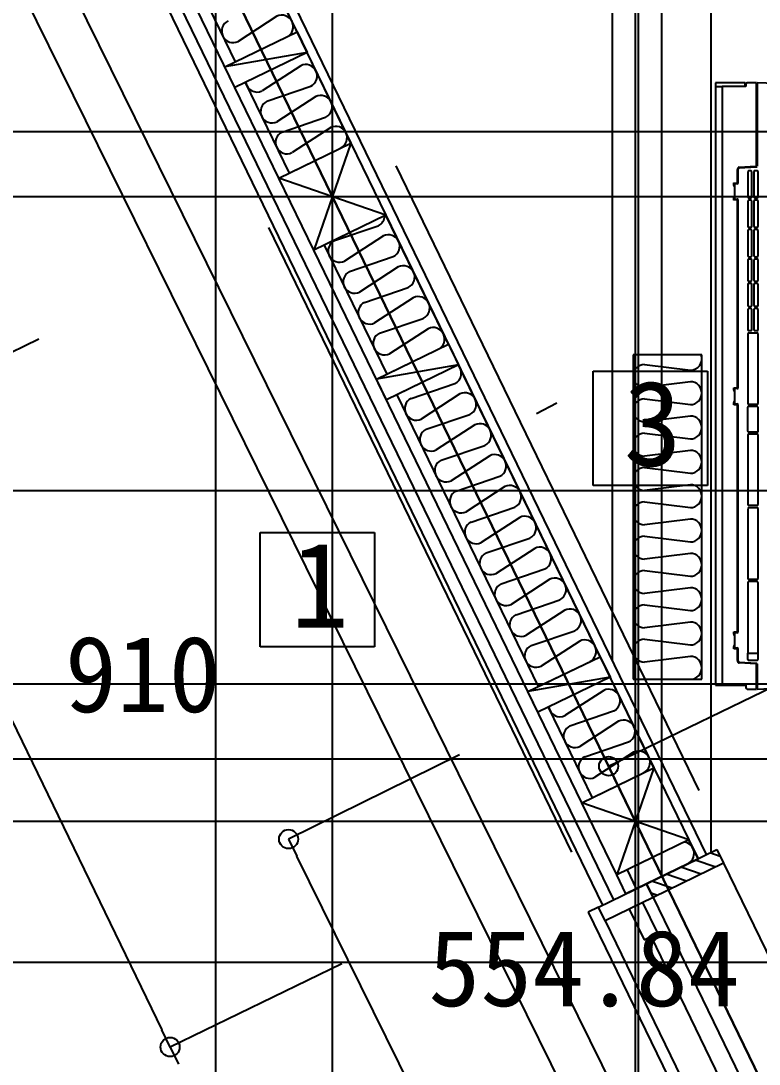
# Model space of a CAD drawing. Header units: metres. Extents: x 10861 to 26950, y 7268 to 22750.
# Drawn here: x 15669 to 16637, y 14103 to 15470 of the extents above; entities that cross this region are included whole.
import ezdxf

# ---------------------------------------------------------------- set-up
doc = ezdxf.new("R2010")
doc.units = ezdxf.units.M

msp = doc.modelspace()

# ---------------------------------------------------------------- linework, layer by layer
at = {"layer": 'COL_1F'}
for p, q in [((16007.3, 15264.4), (16101.8, 15310.2)), ((16101.8, 15310.2), (16053.1, 15169.9)), ((16101.8, 15310.2), (16147.6, 15215.8)), ((16053.1, 15169.9), (16007.3, 15264.4)), ((16147.6, 15215.8), (16007.3, 15264.4)), ((16147.6, 15215.8), (16053.1, 15169.9)), ((16404.4, 14445.6), (16498.9, 14491.4)), ((16498.9, 14491.4), (16450.2, 14351.2)), ((16498.9, 14491.4), (16544.7, 14397)), ((16450.2, 14351.2), (16404.4, 14445.6)), ((16544.7, 14397), (16404.4, 14445.6)), ((16544.7, 14397), (16450.2, 14351.2))]:
    msp.add_line(p, q, dxfattribs=at)
at = {"layer": 'GLID'}
for p, q in [((15924.7, 9325), (15924.7, 22205)), ((16077.5, 10010), (16077.5, 22205)), ((16474.6, 10010), (16474.6, 22205)), ((16478.7, 9325), (16478.7, 22205)), ((18614.1, 10010), (14765.1, 17946)), ((18480.6, 9945.4), (14580.1, 17856.1)), ((13953.4, 15325.5), (24358.1, 15325.5)), ((13801.7, 15240.1), (24358.1, 15240.1)), ((13514.7, 14854.8), (24358.1, 14854.8)), ((13514.7, 14503.1), (24358.1, 14503.1)), ((13801.7, 14421.3), (24358.1, 14421.3)), ((13801.7, 14236.5), (24358.1, 14236.5))]:
    msp.add_line(p, q, dxfattribs=at)
at = {"layer": 'WALL_BRACED_1F'}
for p, q in [((16160.7, 15280.4), (16557.8, 14461.7)), ((16160.7, 15280.4), (16557.8, 14461.7)), ((16391.3, 14380.9), (15994.2, 15199.7)), ((16391.3, 14380.9), (15994.2, 15199.7)), ((16419.2, 14861.5), (16419.2, 15011.5)), ((16419.2, 15011.5), (16569.2, 15011.5)), ((16569.2, 15011.5), (16569.2, 14861.5)), ((16569.2, 14861.5), (16419.2, 14861.5)), ((15982.8, 14649.9), (15982.8, 14799.9)), ((15982.8, 14799.9), (16132.8, 14799.9)), ((16132.8, 14799.9), (16132.8, 14649.9)), ((16132.8, 14649.9), (15982.8, 14649.9))]:
    msp.add_line(p, q, dxfattribs=at)
at = {"layer": 'WALL_NORMAL_1F'}
for p, q in [((16567.9, 14377.7), (15989.7, 15569.9)), ((15986.3, 15548.3), (16101.8, 15310.2)), ((15838.2, 15535.1), (16431.6, 14311.6)), ((15854.2, 15538.8), (16446, 14318.6)), ((16007.3, 15264.4), (15891.8, 15502.5)), ((16444.1, 15490), (16444.1, 14633)), ((16574.1, 14380.7), (16574.1, 15490)), ((15936.6, 15410.1), (16031.1, 15455.9)), ((16031.1, 15455.9), (16044.2, 15428.9)), ((16044.2, 15428.9), (15936.6, 15410.1)), ((16044.2, 15428.9), (15949.7, 15383.1)), ((15949.7, 15383.1), (15936.6, 15410.1)), ((16147.6, 15215.8), (16498.9, 14491.4)), ((16404.4, 14445.6), (16053.1, 15169.9)), ((16135.2, 15000.7), (16229.7, 15046.5)), ((16229.7, 15046.5), (16242.7, 15019.5)), ((16242.7, 15019.5), (16135.2, 15000.7)), ((16242.7, 15019.5), (16148.3, 14973.7)), ((16148.3, 14973.7), (16135.2, 15000.7)), ((16333.7, 14591.3), (16428.2, 14637.1)), ((16428.2, 14637.1), (16441.3, 14610.2)), ((16441.3, 14610.2), (16333.7, 14591.3)), ((16441.3, 14610.2), (16346.8, 14564.3)), ((16346.8, 14564.3), (16333.7, 14591.3)), ((16544.7, 14397), (16556.7, 14372.2)), ((16556.7, 14372.2), (16462.2, 14326.4)), ((16462.2, 14326.4), (16450.2, 14351.2))]:
    msp.add_line(p, q, dxfattribs=at)
at = {"layer": 'カタログ部品(電化製品)_1F'}
for p, q in [((16618.5, 15389.3), (16579.4, 15389.3)), ((16579.4, 15389.3), (16579.4, 14599.7)), ((16579.4, 15384.3), (16588.3, 15384.3)), ((16619.5, 15384.3), (16588.3, 15384.3)), ((16588.3, 15384.3), (16588.3, 14599.7)), ((16618.5, 15384.3), (16618.5, 15389.3)), ((16619.5, 15387.3), (16619.5, 15384.3)), ((16633.3, 15389.3), (16621.3, 15389.3)), ((16633.3, 15280.8), (16633.3, 15389.3)), ((16634, 15387.6), (16633.3, 15387.6)), ((16767.7, 15384.2), (16634, 15389.3)), ((16634, 15389.3), (16634, 15279.8)), ((16608.2, 15258.9), (16608.2, 15275.5)), ((16609, 15275.5), (16609, 15257.9)), ((16633.2, 15278.8), (16610.7, 15277.5)), ((16610.8, 15278.5), (16632.4, 15279.8)), ((16626.3, 15274), (16622.9, 15274)), ((16634.4, 15274), (16630.9, 15274)), ((16622, 15273), (16622, 15239.5)), ((16627.1, 15239.5), (16627.1, 15273)), ((16630, 15273), (16630, 15239.5)), ((16635.3, 15239.5), (16635.3, 15273)), ((16603.5, 15254.8), (16603.5, 15258.2)), ((16603.5, 15258.2), (16607.3, 15257.9)), ((16604.4, 15255.9), (16604.4, 15237.9)), ((16608.1, 15256.9), (16605.3, 15256.9)), ((16603.5, 15235.6), (16603.5, 15238.9)), ((16607.3, 15235.8), (16603.5, 15235.6)), ((16605.3, 15236.9), (16608.1, 15236.9)), ((16608.2, 14990.4), (16608.2, 15234.8)), ((16609, 15235.9), (16609, 14989.4)), ((16622, 15234.4), (16622, 15200.9)), ((16622.9, 15238.5), (16626.2, 15238.5)), ((16626.3, 15235.4), (16622.9, 15235.4)), ((16627.1, 15200.9), (16627.1, 15234.4)), ((16630, 15234.4), (16630, 15200.9)), ((16630.9, 15238.5), (16634.4, 15238.5)), ((16634.4, 15235.4), (16630.9, 15235.4)), ((16635.3, 15200.9), (16635.3, 15234.4)), ((16622, 15195.8), (16622, 15162.3)), ((16622.9, 15199.9), (16626.2, 15199.9)), ((16626.3, 15196.8), (16622.9, 15196.8)), ((16627.1, 15162.3), (16627.1, 15195.8)), ((16630, 15195.9), (16630, 15162.3)), ((16630.9, 15199.9), (16634.4, 15199.9)), ((16634.4, 15196.8), (16630.9, 15196.8)), ((16635.3, 15162.3), (16635.3, 15195.8)), ((16622, 15157.4), (16622, 15130.3)), ((16626.4, 15158.3), (16622.7, 15158.3)), ((16622.9, 15161.3), (16626.2, 15161.3)), ((16627.1, 15130.3), (16627.1, 15157.3)), ((16630, 15157.3), (16630, 15130.3)), ((16634.4, 15158.2), (16630.8, 15158.2)), ((16630.9, 15161.3), (16634.4, 15161.3)), ((16635.3, 15130.3), (16635.3, 15157.2)), ((16622, 15125.5), (16622, 15097.2)), ((16622.9, 15129.3), (16626.3, 15129.3)), ((16626.2, 15126.3), (16622.9, 15126.3)), ((16627.1, 15097.3), (16627.1, 15125.3)), ((16630, 15125.4), (16630, 15097.3)), ((16630.9, 15129.3), (16634.4, 15129.3)), ((16634.4, 15126.2), (16630.9, 15126.2)), ((16635.3, 15097.4), (16635.3, 15125.2)), ((16622.9, 15096.2), (16626.3, 15096.2)), ((16630.9, 15096.3), (16634.4, 15096.3)), ((16622, 15092.4), (16622, 15065.4)), ((16626.4, 15093.3), (16622.7, 15093.4)), ((16627.1, 15065.3), (16627.1, 15092.4)), ((16630, 15092.3), (16630, 15065.4)), ((16634.4, 15093.3), (16630.8, 15093.3)), ((16635.3, 15065.3), (16635.3, 15092.3)), ((16622, 15060.3), (16622, 14968.9)), ((16622.9, 15064.4), (16626.3, 15064.4)), ((16634.4, 15061.3), (16622.9, 15061.3)), ((16630.9, 15064.4), (16634.4, 15064.4)), ((16635.3, 14968.9), (16635.3, 15060.3)), ((16603.5, 14986.3), (16603.5, 14989.6)), ((16603.5, 14989.6), (16607.3, 14989.4)), ((16604.4, 14987.4), (16604.4, 14969.4)), ((16608.1, 14988.4), (16605.3, 14988.4)), ((16603.5, 14967.1), (16603.5, 14970.4)), ((16607.3, 14967.3), (16603.5, 14967.1)), ((16605.3, 14968.4), (16608.1, 14968.4)), ((16608.2, 14670.6), (16608.2, 14966.3)), ((16609, 14967.4), (16609, 14669.5)), ((16621.7, 14964.2), (16621.7, 14932.7)), ((16634.6, 14965.1), (16622.6, 14965.1)), ((16622.9, 14967.9), (16634.4, 14967.9)), ((16635.5, 14932.7), (16635.5, 14964.1)), ((16622, 14927.9), (16622, 14836.5)), ((16622.6, 14931.7), (16634.6, 14931.7)), ((16634.4, 14928.8), (16622.9, 14928.8)), ((16635.3, 14836.5), (16635.3, 14927.9)), ((16622, 14831.5), (16622, 14739.5)), ((16622.9, 14835.5), (16634.4, 14835.5)), ((16634.4, 14832.4), (16622.9, 14832.4)), ((16635.3, 14739.6), (16635.3, 14831.4)), ((16622, 14734.5), (16622, 14641.6)), ((16622.9, 14738.6), (16634.4, 14738.6)), ((16634.4, 14735.5), (16623, 14735.5)), ((16635.3, 14641.6), (16635.3, 14734.5)), ((16603.5, 14666.5), (16603.5, 14669.8)), ((16603.5, 14669.8), (16607.3, 14669.6)), ((16604.4, 14667.5), (16604.4, 14649.6)), ((16608.1, 14668.5), (16605.3, 14668.5)), ((16603.5, 14647.3), (16603.5, 14650.6)), ((16607.3, 14647.5), (16603.5, 14647.3)), ((16605.3, 14648.6), (16608.1, 14648.6)), ((16608.2, 14631.9), (16608.2, 14646.5)), ((16609, 14647.6), (16609, 14632)), ((16622, 14641.6), (16621.7, 14641.6)), ((16621.7, 14641.6), (16621.7, 14633.6)), ((16622, 14641.6), (16635.3, 14641.6)), ((16622.6, 14632.6), (16634.6, 14632.6)), ((16635.5, 14641.6), (16635.3, 14641.6)), ((16635.5, 14633.6), (16635.5, 14641.6)), ((16610.7, 14630), (16633.2, 14628.7)), ((16632.4, 14627.7), (16610.8, 14628.9)), ((16633.3, 14594.7), (16633.3, 14626.7)), ((16634, 14627.7), (16634, 14594.7)), ((16579.4, 14599.7), (16619.4, 14599.7)), ((16619.4, 14599.7), (16619.4, 14596.7)), ((16621.2, 14594.7), (16633.3, 14594.7)), ((16633.3, 14596.5), (16634, 14596.5)), ((16634, 14594.7), (16796, 14600.9))]:
    msp.add_line(p, q, dxfattribs=at)
for centre, radius, start, end in [((16621.4, 15387.4), 1.92, 93.0658, -177.5008), ((16611.1, 15275.6), 2.89, 95.9404, -177.6792), ((16610.9, 15275.5), 1.93, 95.9787, -177.6887), ((16623, 15273), 0.941, 92.0315, -178.088), ((16626.2, 15273), 0.966, -2.3741, 80.5746), ((16631, 15273.1), 0.938, 92.0561, -179.7334), ((16632.3, 15280.7), 0.963, -84.1364, 2.3398), ((16633.1, 15279.7), 0.963, -84.1364, 2.3398), ((16634.3, 15273), 0.957, -2.6672, 84.404), ((16604.5, 15254.8), 0.96, 177.486, -92.8222), ((16605.4, 15255.9), 0.958, 92.7613, -177.4822), ((16607.3, 15258.9), 0.953, -90.415, 2.7391), ((16608, 15257.8), 0.958, -87.2387, 2.5178), ((16604.5, 15239), 0.959, 92.8185, -177.5394), ((16605.4, 15237.8), 0.958, 177.4822, -92.7613), ((16607.3, 15234.9), 0.953, -2.7391, 90.415), ((16608, 15235.9), 0.958, -2.5178, 87.2387), ((16623, 15239.5), 0.944, 177.6617, -92.1901), ((16623, 15234.4), 0.941, 92.0315, -178.088), ((16626.2, 15239.5), 0.953, -87.0988, 2.779), ((16626.2, 15234.4), 0.966, -2.3741, 80.5746), ((16631, 15239.5), 0.944, 177.3993, -92.3325), ((16631, 15234.4), 0.938, 92.0561, -179.7334), ((16634.3, 15239.5), 0.957, -84.3842, 1.3233), ((16634.3, 15234.4), 0.957, -2.6672, 84.404), ((16623, 15200.9), 0.944, 177.6617, -92.1901), ((16623, 15195.9), 0.941, 92.0315, -178.088), ((16626.2, 15200.9), 0.953, -87.0988, 2.779), ((16626.2, 15195.8), 0.966, -2.3741, 80.5746), ((16631, 15200.9), 0.944, 177.3993, -92.3325), ((16631, 15195.9), 0.938, 92.0561, -179.7334), ((16634.3, 15200.9), 0.957, -84.3842, 1.3233), ((16634.3, 15195.9), 0.957, -2.6672, 84.404), ((16623, 15162.3), 0.944, 177.6617, -92.1901), ((16623, 15157.4), 0.942, 103.3594, -177.7512), ((16626.2, 15162.3), 0.953, -87.0988, 2.779), ((16626.1, 15157.4), 0.98, -1.9054, 74.6542), ((16631, 15162.3), 0.944, 177.3993, -92.3325), ((16630.9, 15157.3), 0.903, 99.2277, -176.5505), ((16634.3, 15162.3), 0.957, -84.3842, 1.3233), ((16634.3, 15157.3), 0.951, -1.6174, 86.6296), ((16623, 15130.3), 0.944, 177.6617, -92.1901), ((16622.9, 15125.5), 0.874, 87.1321, 177.4196), ((16626.2, 15125.4), 0.952, -2.8624, 86.6619), ((16626.2, 15130.3), 0.955, -84.4119, -0.6114), ((16631, 15130.3), 0.944, 177.3993, -92.3325), ((16630.9, 15125.4), 0.871, 87.0933, 177.6971), ((16634.3, 15130.3), 0.958, -84.2573, -0.766), ((16634.3, 15125.3), 0.958, -2.6048, 83.9176), ((16623, 15097.2), 0.943, 177.6098, -91.5099), ((16626.1, 15097.3), 1.03, -80.0439, 1.006), ((16631, 15097.3), 0.94, 177.2292, -91.5323), ((16634.3, 15097.3), 1.02, -83.1365, 1.6247), ((16623, 15092.4), 0.942, 103.3594, -177.7512), ((16626.1, 15092.4), 0.98, -1.9054, 74.6542), ((16630.9, 15092.4), 0.903, 99.2277, -176.5505), ((16634.3, 15092.3), 0.951, -1.6174, 86.6296), ((16623, 15065.3), 0.944, 177.6617, -92.1901), ((16623, 15060.3), 0.941, 92.0315, -178.088), ((16626.2, 15065.3), 0.955, -84.4119, -0.6114), ((16631, 15065.3), 0.944, 177.3993, -92.3325), ((16634.3, 15065.3), 0.958, -84.2573, -0.766), ((16634.3, 15060.3), 0.946, 0.3468, 87.3944), ((16605.4, 14987.4), 0.958, 92.7613, -177.4822), ((16607.3, 14990.4), 0.953, -90.415, 2.7391), ((16608, 14989.3), 0.958, -87.2387, 2.5178), ((16604.5, 14986.3), 0.959, 177.5394, -92.8185), ((16604.5, 14970.5), 0.961, 92.8793, -177.5431), ((16605.4, 14969.3), 0.958, 177.4822, -92.7613), ((16607.3, 14966.4), 0.953, -2.7391, 90.415), ((16608, 14967.4), 0.958, -2.5178, 87.2387), ((16622.7, 14964.1), 0.931, 91.7004, 176.7076), ((16623, 14968.9), 0.943, 178.2041, -92.1476), ((16634.3, 14968.9), 0.956, -86.9262, 2.6064), ((16634.6, 14964.1), 0.946, 0.2928, 87.3875), ((16622.7, 14932.7), 0.943, 177.6032, -92.1315), ((16634.6, 14932.7), 0.953, -87.16, 2.7828), ((16623, 14927.9), 0.941, 92.0315, -178.088), ((16634.3, 14927.9), 0.946, 0.3468, 87.3944), ((16623, 14836.4), 0.943, 178.2041, -92.1476), ((16634.3, 14836.5), 0.956, -86.9262, 2.6064), ((16623, 14831.5), 0.931, 91.7004, 176.7076), ((16634.3, 14831.4), 0.957, -2.6672, 84.404), ((16623, 14739.5), 0.942, 177.5444, -92.0728), ((16623, 14734.5), 0.94, 89.7142, -177.44), ((16634.3, 14739.5), 0.96, -84.2358, 2.5558), ((16634.3, 14734.5), 0.952, -2.8949, 87.2147), ((16604.5, 14666.4), 0.959, 177.5394, -92.8185), ((16605.4, 14667.6), 0.958, 92.7613, -177.4822), ((16607.3, 14670.5), 0.953, -90.415, 2.7391), ((16608, 14669.5), 0.958, -87.2387, 2.5178), ((16604.5, 14650.6), 0.961, 92.8793, -177.5431), ((16605.4, 14649.5), 0.958, 177.4822, -92.7613), ((16607.3, 14646.5), 0.953, -2.7391, 90.415), ((16608, 14647.6), 0.958, -2.5178, 87.2387), ((16611.1, 14631.8), 2.89, 177.6792, -95.9404), ((16610.9, 14631.9), 1.93, 177.6616, -95.9517), ((16622.7, 14633.6), 0.942, 177.5444, -92.0728), ((16634.5, 14633.6), 0.96, -84.2635, 2.1274), ((16632.3, 14626.7), 0.964, -2.2856, 84.0822), ((16633.1, 14627.7), 0.964, -2.2856, 84.0822), ((16621.3, 14596.6), 1.91, 178.4179, -92.689)]:
    msp.add_arc(centre, radius, start, end, dxfattribs=at)
at = {"layer": 'データ 001_1F'}
for p, q in [((15924.7, 7962.5), (15924.7, 21845)), ((15736.2, 15943.7), (19509.7, 8163.2)), ((16509.1, 14350), (16509.1, 15908.1)), ((15692.6, 15053.4), (15467.6, 14944.3)), ((15692.6, 15053.4), (15692.6, 15053.4)), ((15692.6, 15053.4), (15692.6, 15053.4)), ((16344.9, 14956), (16371.4, 14970)), ((15478.5, 14921.8), (15853.8, 14148)), ((16462, 14504.5), (17283.1, 14902.7)), ((15014.7, 14601.3), (22924.7, 14601.3)), ((16244.2, 14508.5), (16020, 14398)), ((16244.2, 14508.5), (16244.2, 14508.5)), ((16439.5, 14493.6), (16462, 14504.5)), ((16548.6, 14268.6), (16439.5, 14493.6)), ((16020, 14398), (16031, 14375.5)), ((16020, 14398), (16020, 14398)), ((16254.3, 13922.7), (16031, 14375.5)), ((16548.6, 14268.6), (16548.6, 14268.6)), ((16089.7, 14234.6), (15864.7, 14125.5)), ((16089.7, 14234.6), (16089.7, 14234.6)), ((16089.7, 14234.6), (16089.7, 14234.6)), ((15864.7, 14125.5), (15853.8, 14148)), ((15864.7, 14125.5), (15864.7, 14125.5)), ((15864.7, 14125.5), (15875.7, 14103.1))]:
    msp.add_line(p, q, dxfattribs=at)
for centre in [(16439.5, 14493.6), (16020, 14398), (15864.7, 14125.5), (15864.7, 14125.5)]:
    msp.add_circle(centre, 12.5, dxfattribs=at)
at = {"layer": '建具(金属窓)_1F'}
for p, q in [((16489.2, 14339.5), (16581.4, 14384.2)), ((16585.9, 14375.1), (16572.2, 14379.8)), ((16581.4, 14384.2), (16590.2, 14366.3)), ((16590.2, 14366.3), (16497.9, 14321.5)), ((16560.8, 14352), (16534.1, 14361.3)), ((16579.9, 14361.3), (16553.1, 14370.5)), ((16590.2, 14366.3), (17310.2, 12881.6)), ((16541.7, 14342.8), (16515, 14352)), ((16426.2, 14309), (16489.2, 14339.5)), ((16489.2, 14339.5), (16497.9, 14321.5)), ((16497.9, 14321.5), (16489.2, 14339.5)), ((16522.6, 14333.5), (16495.9, 14342.8)), ((16497.9, 14321.5), (16434.9, 14291)), ((16503.5, 14324.2), (16495.2, 14327.1)), ((16497.9, 14321.5), (17218, 12836.9)), ((16426.2, 14309), (16412.7, 14302.4)), ((16434.9, 14291), (16426.2, 14309)), ((16484.4, 14315), (16466.4, 14306.3)), ((16466.4, 14306.3), (16486.1, 14265.8)), ((16504.1, 14274.5), (16484.4, 14315)), ((16412.7, 14302.4), (17150.2, 12781.8)), ((16434.9, 14291), (17155, 12806.4)), ((16486.1, 14265.8), (16504.1, 14274.5)), ((16495.1, 14270.1), (16825.6, 13588.6))]:
    msp.add_line(p, q, dxfattribs=at)
at = {"layer": '断熱材_1F'}
for p, q in [((16031.1, 15455.9), (15997.4, 15525.4)), ((15916.4, 15486.1), (15950.1, 15416.7)), ((16004.5, 15476.4), (15953.8, 15443.4)), ((15950.1, 15416.7), (16031.1, 15455.9)), ((16044.2, 15428.9), (15963.2, 15389.7)), ((16101.8, 15310.2), (16044.2, 15428.9)), ((16035.9, 15411.7), (15985.2, 15378.7)), ((15963.2, 15389.7), (16020.8, 15271)), ((15991.7, 15365.2), (16049, 15384.7)), ((16055.5, 15371.2), (16004.8, 15338.2)), ((16011.4, 15324.7), (16068.6, 15344.2)), ((16075.2, 15330.7), (16024.5, 15297.7)), ((16020.8, 15271), (16101.8, 15310.2)), ((16147.6, 15215.8), (16066.6, 15176.5)), ((16229.7, 15046.5), (16147.6, 15215.8)), ((16080.3, 15182.5), (16137.6, 15202)), ((16144.2, 15188.5), (16093.4, 15155.5)), ((16066.6, 15176.5), (16148.7, 15007.3)), ((16100, 15142), (16157.2, 15161.5)), ((16163.8, 15148), (16113.1, 15115)), ((16119.6, 15101.5), (16176.9, 15121)), ((16183.4, 15107.5), (16132.7, 15074.5)), ((16139.3, 15061), (16196.5, 15080.5)), ((16203.1, 15067), (16152.4, 15034.1)), ((16148.7, 15007.3), (16229.7, 15046.5)), ((16561.6, 15032.5), (16471.6, 15032.5)), ((16471.6, 15032.5), (16471.6, 14607.5)), ((16561.6, 14607.5), (16561.6, 15032.5)), ((16242.7, 15019.5), (16161.8, 14980.3)), ((16428.2, 14637.1), (16242.7, 15019.5)), ((16486.6, 15020), (16546.6, 15012.5)), ((16180.7, 14975.6), (16238, 14995)), ((16546.6, 14997.5), (16486.6, 14990)), ((16161.8, 14980.3), (16347.2, 14597.9)), ((16244.5, 14981.5), (16193.8, 14948.6)), ((16486.6, 14975), (16546.6, 14967.5)), ((16200.4, 14935.1), (16257.6, 14954.5)), ((16546.6, 14952.5), (16486.6, 14945)), ((16264.2, 14941), (16213.4, 14908.1)), ((16486.6, 14930), (16546.6, 14922.5)), ((16220, 14894.6), (16277.3, 14914)), ((16546.6, 14907.5), (16486.6, 14900)), ((16283.8, 14900.5), (16233.1, 14867.6)), ((16486.6, 14885), (16546.6, 14877.5)), ((16239.6, 14854.1), (16296.9, 14873.5)), ((16303.4, 14860), (16252.7, 14827.1)), ((16546.6, 14862.5), (16486.6, 14855)), ((16486.6, 14840), (16546.6, 14832.5)), ((16259.3, 14813.6), (16316.5, 14833)), ((16323.1, 14819.6), (16272.4, 14786.6)), ((16546.6, 14817.5), (16486.6, 14810)), ((16278.9, 14773.1), (16336.2, 14792.6)), ((16486.6, 14795), (16546.6, 14787.5)), ((16342.7, 14779.1), (16292, 14746.1)), ((16546.6, 14772.5), (16486.6, 14765)), ((16298.5, 14732.6), (16355.8, 14752.1)), ((16486.6, 14750), (16546.6, 14742.5)), ((16362.3, 14738.6), (16311.6, 14705.6)), ((16546.6, 14727.5), (16486.6, 14720)), ((16318.2, 14692.1), (16375.4, 14711.6)), ((16486.6, 14705), (16546.6, 14697.5)), ((16382, 14698.1), (16331.3, 14665.2)), ((16546.6, 14682.5), (16486.6, 14675)), ((16337.8, 14651.7), (16395.1, 14671.1)), ((16486.6, 14660), (16546.6, 14652.5)), ((16401.6, 14657.6), (16350.9, 14624.7)), ((16347.2, 14597.9), (16428.2, 14637.1)), ((16546.6, 14637.5), (16486.6, 14630)), ((16441.3, 14610.2), (16360.3, 14570.9)), ((16498.9, 14491.4), (16441.3, 14610.2)), ((16471.6, 14607.5), (16561.6, 14607.5)), ((16433, 14592.9), (16382.3, 14559.9)), ((16360.3, 14570.9), (16417.9, 14452.2)), ((16388.8, 14546.4), (16446.1, 14565.9)), ((16452.6, 14552.4), (16401.9, 14519.5)), ((16408.5, 14506), (16465.7, 14525.4)), ((16472.3, 14511.9), (16421.6, 14479)), ((16417.9, 14452.2), (16498.9, 14491.4)), ((16544.7, 14397), (16463.7, 14357.7)), ((16556.7, 14372.2), (16544.7, 14397)), ((16475.7, 14333), (16556.7, 14372.2)), ((16463.7, 14357.7), (16475.7, 14333))]:
    msp.add_line(p, q, dxfattribs=at)
for centre, start, end in [((15947.3, 15456.9), 115.8734, -64.1266), ((16011.1, 15462.9), -64.1266, 115.8734), ((16042.4, 15398.2), -64.1266, 115.8734), ((15978.6, 15392.2), -171.311, -64.1266), ((16062.1, 15357.7), -64.1266, 115.8734), ((15998.3, 15351.7), 115.8734, -64.1266), ((16081.7, 15317.2), -64.1266, 115.8734), ((16017.9, 15311.2), 115.8734, -64.1266), ((16131.1, 15215.4), -64.1266, -1.6502), ((16086.9, 15169), 115.8734, -64.1266), ((16150.7, 15175), -64.1266, 115.8734), ((16106.5, 15128.5), 115.8734, -64.1266), ((16170.3, 15134.5), -64.1266, 115.8734), ((16126.2, 15088), 115.8734, -64.1266), ((16190, 15094), -64.1266, 115.8734), ((16145.8, 15047.6), 115.8734, -64.1266), ((16209.6, 15053.5), -64.1266, 115.8734), ((16546.6, 15027.5), -90, 19.4712), ((16231.4, 15008.5), -64.1266, 45.3446), ((16486.6, 15005), 90, -90), ((16546.6, 14982.5), -90, 90), ((16187.3, 14962.1), 115.8734, -64.1266), ((16251.1, 14968), -64.1266, 115.8734), ((16486.6, 14960), 90, -90), ((16546.6, 14937.5), -90, 90), ((16206.9, 14921.6), 115.8734, -64.1266), ((16270.7, 14927.5), -64.1266, 115.8734), ((16486.6, 14915), 90, -90), ((16546.6, 14892.5), -90, 90), ((16226.5, 14881.1), 115.8734, -64.1266), ((16290.3, 14887), -64.1266, 115.8734), ((16486.6, 14870), 90, -90), ((16246.2, 14840.6), 115.8734, -64.1266), ((16310, 14846.5), -64.1266, 115.8734), ((16546.6, 14847.5), -90, 90), ((16486.6, 14825), 90, -90), ((16265.8, 14800.1), 115.8734, -64.1266), ((16329.6, 14806.1), -64.1266, 115.8734), ((16546.6, 14802.5), -90, 90), ((16486.6, 14780), 90, -90), ((16285.4, 14759.6), 115.8734, -64.1266), ((16349.3, 14765.6), -64.1266, 115.8734), ((16546.6, 14757.5), -90, 90), ((16486.6, 14735), 90, -90), ((16305.1, 14719.1), 115.8734, -64.1266), ((16368.9, 14725.1), -64.1266, 115.8734), ((16546.6, 14712.5), -90, 90), ((16388.5, 14684.6), -64.1266, 115.8734), ((16486.6, 14690), 90, -90), ((16324.7, 14678.7), 115.8734, -64.1266), ((16546.6, 14667.5), -90, 90), ((16408.2, 14644.1), -64.1266, 115.8734), ((16486.6, 14645), 90, -90), ((16344.4, 14638.2), 115.8734, -64.1266), ((16546.6, 14622.5), -90, 90), ((16439.6, 14579.4), -64.1266, 115.8734), ((16375.8, 14573.4), -171.311, -64.1266), ((16459.2, 14538.9), -64.1266, 115.8734), ((16395.4, 14533), 115.8734, -64.1266), ((16478.8, 14498.4), -64.1266, 115.8734), ((16415, 14492.5), 115.8734, -64.1266), ((16536.6, 14379.2), -64.1266, 82.1784)]:
    msp.add_arc(centre, 15, start, end, dxfattribs=at)
at = {"layer": '部屋_1F'}
msp.add_line((12701.7, 21530), (19069.8, 8614.6), dxfattribs=at)

# ---------------------------------------------------------------- texts
at = {"layer": 'WALL_BRACED_1F'}
for s, p in [('3', (16459.2, 14887)), ('1', (16022.8, 14675.3))]:
    msp.add_text(s, height=112, dxfattribs=at).set_placement(p)
at = {"layer": 'データ 001_1F'}
for s, p in [('910', (15726.9, 14564.4)), ('554.84', (16203.2, 14179))]:
    msp.add_text(s, height=100, dxfattribs=at).set_placement(p)

doc.saveas('drawing.dxf')
